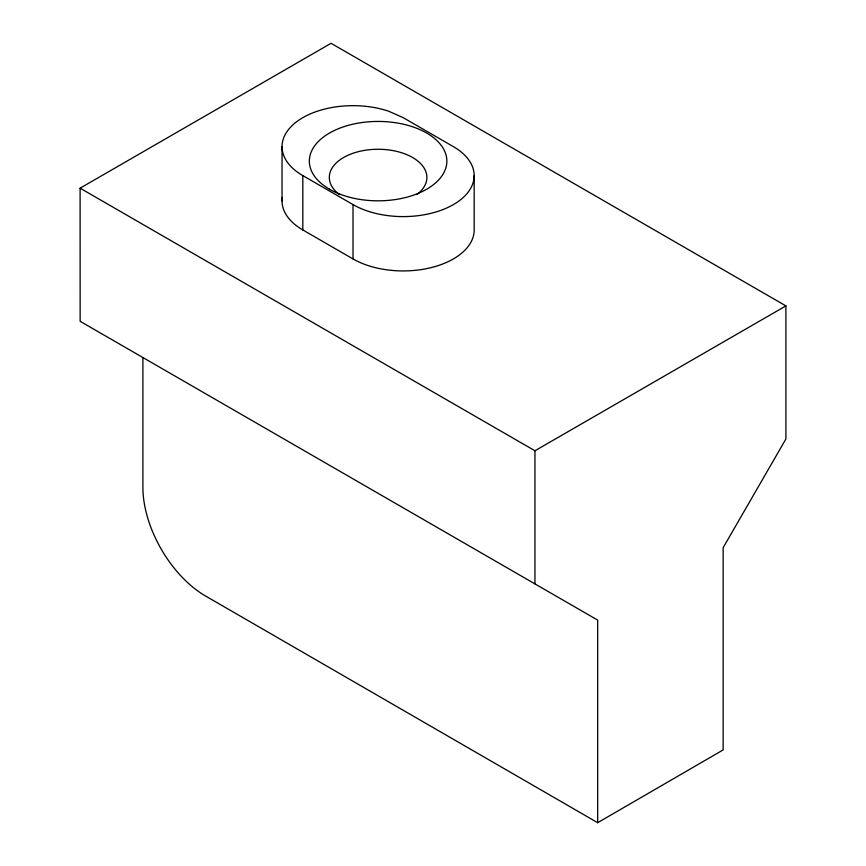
<?xml version="1.0" encoding="UTF-8"?>
<svg xmlns="http://www.w3.org/2000/svg" width="866" height="866" viewBox="0 0 866 866"><rect width="100%" height="100%" fill="white"/><g stroke="black" fill="none" stroke-linecap="round" stroke-linejoin="round"><path stroke-width="1.3" d="M597.681 822.7L723.153 749.913L723.153 547.669L785.895 439.008L785.895 305.893L331.05 43.3L80.105 188.182L80.148 321.308L597.681 620.11L597.681 822.7L205.632 596.057A88.722 51.224 60 0 1 142.901 487.396L142.89 357.528M80.105 188.182L534.95 450.775L785.895 305.893M302.819 175.614L353.014 204.593A70.98 40.983 0 0 0 453.394 204.593A70.98 40.983 0 0 0 453.394 146.646L403.199 117.668L388.498 111.151A70.98 40.983 0 0 0 296.702 121.695A70.98 40.983 0 0 0 302.819 175.614L302.819 229.945L353.014 258.923A70.98 40.983 0 0 0 430.359 267.81A70.98 40.983 0 0 0 474.178 229.945L474.178 175.614M534.95 450.775L534.95 583.89M353.014 204.593L353.014 258.923M282.035 146.646L282.035 200.977M302.819 229.945A70.98 40.983 0 0 1 282.305 197.405M339.396 194.579A48.799 28.177 0 0 1 345.144 156.659A48.799 28.177 0 0 1 411.069 156.659A48.799 28.177 0 0 1 416.817 194.579M329.481 189.199A68.76 39.695 0 0 0 444.518 171.403A68.76 39.695 0 0 0 360.31 122.788A68.76 39.695 0 0 0 329.481 189.199"/></g></svg>
